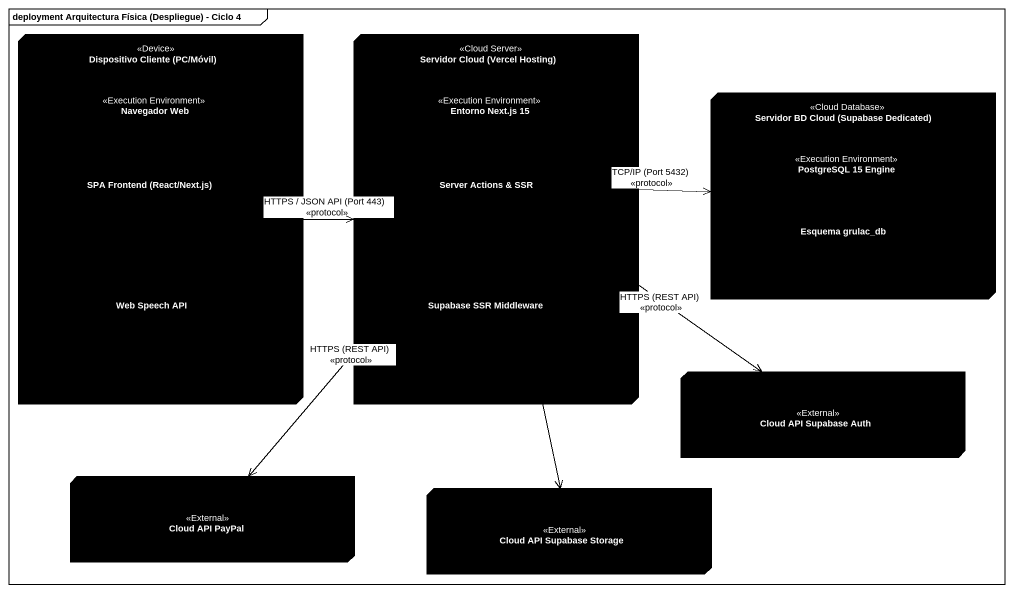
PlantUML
@startuml
mainframe deployment Arquitectura Física (Despliegue) - Ciclo 4
node "Dispositivo Cliente (PC/Móvil)" as Dispositivo_Cliente_PC_Móvil <<Device>> #000000 {
  node "Navegador Web" as Navegador_Web <<Execution Environment>> #000000 {
    artifact "SPA Frontend (React/Next.js)" as SPA_Frontend_React_Next_js #000000
    artifact "Web Speech API" as Web_Speech_API #000000
  }
}
node "Servidor Cloud (Vercel Hosting)" as Servidor_Cloud_Vercel <<Cloud Server>> #000000 {
  node "Entorno Next.js 15" as Entorno_Next_js_15 <<Execution Environment>> #000000 {
    artifact "Server Actions & SSR" as Server_Actions_SSR #000000
    component "Supabase SSR Middleware" as Supabase_SSR_Middleware #000000
  }
}
node "Servidor BD Cloud (Supabase Dedicated)" as Servidor_BD_Cloud_Supabase <<Cloud Database>> #000000 {
  node "PostgreSQL 15 Engine" as PostgreSQL_15_Engine <<Execution Environment>> #000000 {
    artifact "Esquema grulac_db" as Esquema_grulac_db #000000
  }
}
node "Cloud API Supabase Auth" as Cloud_API_Supabase_Auth <<External>> #000000
node "Cloud API PayPal" as Cloud_API_PayPal <<External>> #000000
node "Cloud API Supabase Storage" as Cloud_API_Supabase_Storage <<External>> #000000
Dispositivo_Cliente_PC_Móvil -right-> Servidor_Cloud_Vercel : HTTPS / JSON API (Port 443)\n<<protocol>>
Server_Actions_SSR -right-> Servidor_BD_Cloud_Supabase : TCP/IP (Port 5432)\n<<protocol>>
Server_Actions_SSR --> Cloud_API_Supabase_Auth : HTTPS (REST API)\n<<protocol>>
Server_Actions_SSR --> Cloud_API_PayPal : HTTPS (REST API)\n<<protocol>>
Server_Actions_SSR --> Cloud_API_Supabase_Storage : HTTPS (REST API)\n<<protocol>>
@enduml
